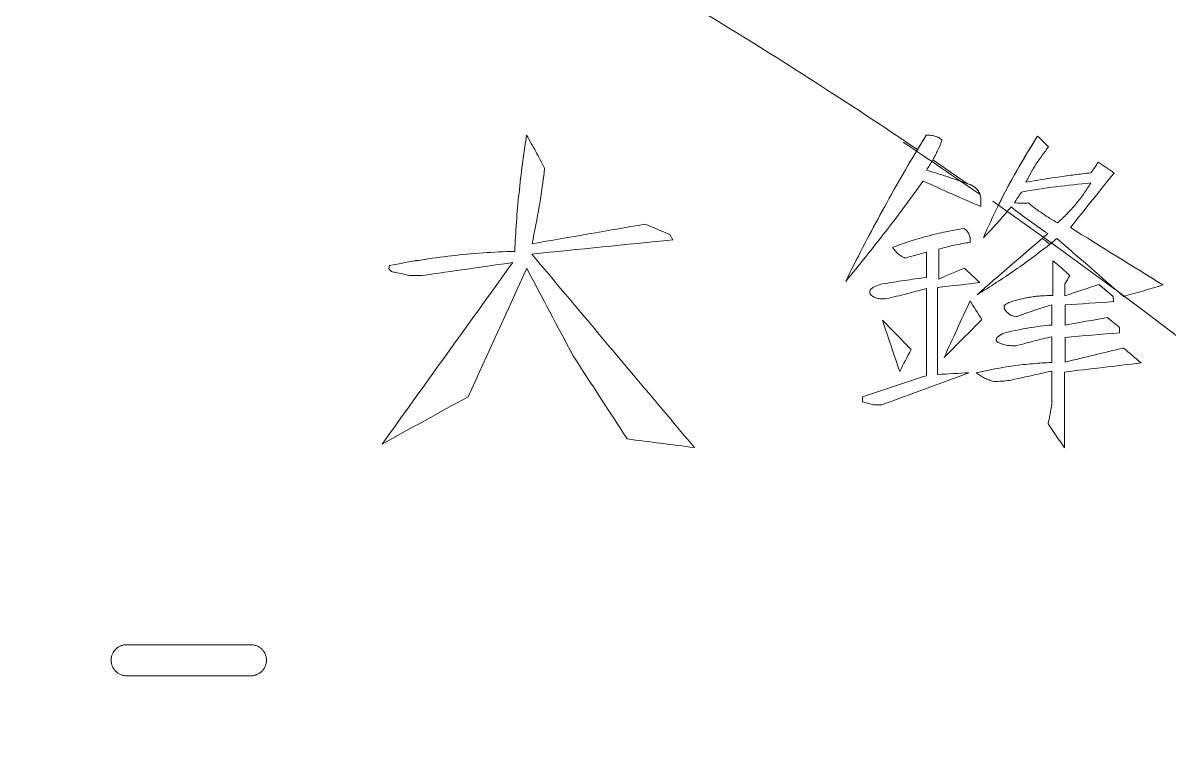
# Model space of a CAD drawing. Header units: millimetres. Extents: x 4664 to 8864, y -38 to 2932.
# Drawn here: x 6372.49 to 6398.19, y 1800.84 to 1817.15 of the extents above; entities that cross this region are included whole.
import ezdxf

# ---------------------------------------------------------------- set-up
doc = ezdxf.new("R2010")
doc.units = ezdxf.units.MM

msp = doc.modelspace()

# ---------------------------------------------------------------- linework, layer by layer
at = {"lineweight": 5}
for p, q in [((6386.999, 1812.406), (6386.442, 1812.636)), ((6387.063, 1812.286), (6386.999, 1812.406)), ((6392.747, 1812.009), (6392.747, 1811.438)), ((6393.025, 1811.407), (6393.025, 1812.078)), ((6380.711, 1811.708), (6380.694, 1811.638)), ((6380.694, 1811.638), (6380.753, 1811.575)), ((6395.852, 1811.302), (6395.852, 1811.032)), ((6392.747, 1811.193), (6392.747, 1809.24)), ((6392.999, 1809.266), (6392.999, 1811.219)), ((6396.933, 1811.019), (6396.942, 1810.901)), ((6395.557, 1810.376), (6395.557, 1810.83)), ((6395.86, 1810.826), (6395.86, 1810.373)), ((6397.078, 1810.321), (6397.078, 1810.202)), ((6395.557, 1809.535), (6395.557, 1810.112)), ((6395.856, 1810.098), (6395.857, 1809.545)), ((6395.557, 1808.594), (6395.557, 1809.343)), ((6395.842, 1809.322), (6395.843, 1807.625)), ((6391.317, 1808.767), (6391.317, 1808.655)), ((6391.317, 1808.654), (6391.563, 1808.586)), ((6377.605, 1803.207), (6374.819, 1803.207)), ((6374.819, 1802.51), (6377.605, 1802.51))]:
    msp.add_line(p, q, dxfattribs=at)
for radius, start, end in [(152.045, 36.15958, 86.73036), (150.173, 37.11429, 84.05174), (144.895, 2.73527, 80.78997), (143.338, 2.73527, 80.78997), (120.442, 55.97736, 59.34277), (120.401, 55.15536, 56.14986), (120.442, 55.33158, 55.78131), (120.442, 3.29067, 55.00395), (120.401, 54.24135, 54.34454)]:
    msp.add_arc((6325.159, 1714.486), radius, start, end, dxfattribs=at)
for points, knots in [([(6383.785, 1814.632), (6383.751, 1814.417), (6383.72, 1814.202), (6383.663, 1813.77), (6383.637, 1813.553), (6383.593, 1813.119), (6383.573, 1812.902), (6383.541, 1812.465), (6383.528, 1812.247), (6383.518, 1812.028)], [0, 0, 0, 0, 0.25, 0.25, 0.5, 0.5, 0.75, 0.75, 1, 1, 1, 1]), ([(6383.785, 1814.632), (6383.717, 1814.202), (6383.66, 1813.77), (6383.593, 1813.119), (6383.573, 1812.902), (6383.541, 1812.465), (6383.528, 1812.247), (6383.518, 1812.028)], [0, 0, 0, 0, 0.5, 0.5, 0.75, 0.75, 1, 1, 1, 1]), ([(6384.19, 1813.891), (6384.126, 1814.016), (6384.06, 1814.14), (6383.925, 1814.387), (6383.856, 1814.51), (6383.785, 1814.632)], [0, 0, 0, 0, 0.5, 0.5, 1, 1, 1, 1]), ([(6392.746, 1814.635), (6392.778, 1814.637), (6392.81, 1814.636), (6392.857, 1814.631), (6392.873, 1814.628), (6392.904, 1814.622), (6392.919, 1814.618), (6392.949, 1814.609), (6392.964, 1814.603), (6392.987, 1814.594), (6392.994, 1814.591), (6393.005, 1814.586), (6393.009, 1814.584), (6393.016, 1814.581), (6393.034, 1814.572), (6393.065, 1814.553), (6393.092, 1814.535), (6393.104, 1814.525)], [0, 0, 0, 0, 0.25, 0.25, 0.375, 0.375, 0.5, 0.5, 0.625, 0.625, 0.6875, 0.6875, 0.71875, 0.71875, 0.75, 0.875, 1, 1, 1, 1]), ([(6394.344, 1813.025), (6394.479, 1813.3), (6394.622, 1813.57), (6394.922, 1814.098), (6395.079, 1814.356), (6395.242, 1814.608)], [0, 0, 0, 0, 0.5, 0.5, 1, 1, 1, 1]), ([(6394.363, 1813.063), (6394.496, 1813.331), (6394.636, 1813.594), (6394.929, 1814.11), (6395.082, 1814.362), (6395.242, 1814.608)], [0, 0, 0, 0, 0.5, 0.5, 1, 1, 1, 1]), ([(6395.242, 1814.608), (6395.285, 1814.571), (6395.328, 1814.532), (6395.41, 1814.453), (6395.449, 1814.412), (6395.487, 1814.369)], [0, 0, 0, 0, 0.5, 0.5, 1, 1, 1, 1]), ([(6390.939, 1811.355), (6391.187, 1811.86), (6391.445, 1812.359), (6391.982, 1813.345), (6392.26, 1813.831), (6392.549, 1814.311)], [0, 0, 0, 0, 0.5, 0.5, 1, 1, 1, 1]), ([(6393.104, 1814.525), (6393.074, 1814.448), (6393.041, 1814.373), (6392.97, 1814.224), (6392.931, 1814.151), (6392.891, 1814.08)], [0, 0, 0, 0, 0.5, 0.5, 1, 1, 1, 1]), ([(6395.487, 1814.369), (6395.389, 1814.248), (6395.297, 1814.122), (6395.17, 1813.924), (6395.129, 1813.857), (6395.052, 1813.719), (6395.015, 1813.65), (6394.98, 1813.579)], [0, 0, 0, 0, 0.5, 0.5, 0.75, 0.75, 1, 1, 1, 1]), ([(6383.907, 1812.199), (6383.967, 1812.478), (6384.021, 1812.759), (6384.116, 1813.323), (6384.156, 1813.607), (6384.19, 1813.891)], [0, 0, 0, 0, 0.5, 0.5, 1, 1, 1, 1]), ([(6392.747, 1813.849), (6392.902, 1813.803), (6393.056, 1813.754), (6393.364, 1813.653), (6393.518, 1813.6), (6393.67, 1813.545)], [0, 0, 0, 0, 0.5, 0.5, 1, 1, 1, 1]), ([(6396.432, 1813.79), (6396.463, 1813.827), (6396.492, 1813.865), (6396.548, 1813.944), (6396.574, 1813.985), (6396.598, 1814.027)], [0, 0, 0, 0, 0.5, 0.5, 1, 1, 1, 1]), ([(6396.598, 1814.027), (6396.66, 1813.991), (6396.721, 1813.952), (6396.84, 1813.871), (6396.898, 1813.828), (6396.954, 1813.783)], [0, 0, 0, 0, 0.5, 0.5, 1, 1, 1, 1]), ([(6392.678, 1813.604), (6392.401, 1813.22), (6392.118, 1812.84), (6391.539, 1812.091), (6391.242, 1811.72), (6390.939, 1811.355)], [0, 0, 0, 0, 0.5, 0.5, 1, 1, 1, 1]), ([(6396.432, 1813.562), (6396.172, 1813.539), (6395.913, 1813.51), (6395.396, 1813.443), (6395.138, 1813.403), (6394.881, 1813.358)], [0, 0, 0, 0, 0.5, 0.5, 1, 1, 1, 1]), ([(6394.98, 1813.579), (6395.221, 1813.621), (6395.463, 1813.659), (6395.826, 1813.712), (6395.947, 1813.729), (6396.189, 1813.76), (6396.311, 1813.775), (6396.432, 1813.79)], [0, 0, 0, 0, 0.5, 0.5, 0.75, 0.75, 1, 1, 1, 1]), ([(6395.688, 1812.668), (6395.762, 1812.733), (6395.869, 1812.834), (6395.969, 1812.94), (6396.034, 1813.013), (6396.066, 1813.049), (6396.159, 1813.162), (6396.219, 1813.239), (6396.33, 1813.397), (6396.383, 1813.478), (6396.432, 1813.562)], [0, 0, 0, 0, 0.25, 0.375, 0.375, 0.5, 0.5, 0.75, 0.75, 1, 1, 1, 1]), ([(6396.954, 1813.783), (6396.792, 1813.582), (6396.63, 1813.379), (6396.304, 1812.972), (6396.14, 1812.767), (6395.975, 1812.562)], [0, 0, 0, 0, 0.5, 0.5, 1, 1, 1, 1]), ([(6393.726, 1813.525), (6393.745, 1813.518), (6393.764, 1813.509), (6393.791, 1813.495), (6393.799, 1813.489), (6393.812, 1813.481), (6393.816, 1813.478), (6393.824, 1813.472), (6393.829, 1813.469), (6393.849, 1813.453), (6393.864, 1813.439), (6393.891, 1813.409), (6393.903, 1813.393), (6393.914, 1813.376)], [0, 0, 0, 0, 0.25, 0.25, 0.375, 0.375, 0.4375, 0.4375, 0.5, 0.5, 0.75, 0.75, 1, 1, 1, 1]), ([(6393.726, 1813.525), (6393.752, 1813.515), (6393.78, 1813.502), (6393.806, 1813.485), (6393.812, 1813.481), (6393.815, 1813.479), (6393.823, 1813.473), (6393.829, 1813.469), (6393.845, 1813.456), (6393.855, 1813.447), (6393.875, 1813.428), (6393.884, 1813.417), (6393.897, 1813.401), (6393.901, 1813.396), (6393.909, 1813.384), (6393.912, 1813.379), (6393.923, 1813.361), (6393.93, 1813.35), (6393.941, 1813.325), (6393.946, 1813.313), (6393.951, 1813.3)], [0, 0, 0, 0, 0.25, 0.28125, 0.28125, 0.3125, 0.3125, 0.375, 0.375, 0.5, 0.5, 0.625, 0.625, 0.6875, 0.6875, 0.75, 0.75, 0.875, 0.875, 1, 1, 1, 1]), ([(6393.914, 1813.376), (6393.921, 1813.365), (6393.927, 1813.354), (6393.938, 1813.332), (6393.943, 1813.32), (6393.952, 1813.297), (6393.955, 1813.285), (6393.961, 1813.261), (6393.964, 1813.249), (6393.965, 1813.236)], [0, 0, 0, 0, 0.25, 0.25, 0.5, 0.5, 0.75, 0.75, 1, 1, 1, 1]), ([(6393.951, 1813.3), (6393.954, 1813.289), (6393.957, 1813.279), (6393.962, 1813.258), (6393.964, 1813.247), (6393.965, 1813.236)], [0, 0, 0, 0, 0.5, 0.5, 1, 1, 1, 1]), ([(6394.881, 1813.358), (6394.852, 1813.319), (6394.824, 1813.279), (6394.771, 1813.199), (6394.745, 1813.158), (6394.72, 1813.116)], [0, 0, 0, 0, 0.5, 0.5, 1, 1, 1, 1]), ([(6395.47, 1812.426), (6395.329, 1812.52), (6395.189, 1812.617), (6394.914, 1812.817), (6394.779, 1812.92), (6394.645, 1813.026)], [0, 0, 0, 0, 0.5, 0.5, 1, 1, 1, 1]), ([(6394.72, 1813.116), (6394.773, 1813.111), (6394.826, 1813.108), (6394.931, 1813.107), (6394.984, 1813.109), (6395.036, 1813.113)], [0, 0, 0, 0, 0.5, 0.5, 1, 1, 1, 1]), ([(6395.036, 1813.113), (6395.138, 1813.029), (6395.243, 1812.949), (6395.406, 1812.838), (6395.461, 1812.802), (6395.574, 1812.733), (6395.631, 1812.7), (6395.688, 1812.668)], [0, 0, 0, 0, 0.5, 0.5, 0.75, 0.75, 1, 1, 1, 1]), ([(6395.036, 1813.113), (6395.087, 1813.071), (6395.139, 1813.03), (6395.244, 1812.95), (6395.297, 1812.912), (6395.461, 1812.801), (6395.573, 1812.732), (6395.688, 1812.668)], [0, 0, 0, 0, 0.25, 0.25, 0.5, 0.5, 1, 1, 1, 1]), ([(6394.561, 1812.923), (6394.476, 1812.821), (6394.389, 1812.721), (6394.21, 1812.524), (6394.119, 1812.428), (6394.025, 1812.334)], [0, 0, 0, 0, 0.5, 0.5, 1, 1, 1, 1]), ([(6393.594, 1812.539), (6393.457, 1812.519), (6393.32, 1812.494), (6393.048, 1812.439), (6392.913, 1812.407), (6392.645, 1812.336), (6392.512, 1812.297), (6392.249, 1812.212), (6392.119, 1812.166), (6391.991, 1812.116)], [0, 0, 0, 0, 0.25, 0.25, 0.5, 0.5, 0.75, 0.75, 1, 1, 1, 1]), ([(6393.726, 1812.228), (6393.729, 1812.242), (6393.731, 1812.257), (6393.732, 1812.286), (6393.731, 1812.3), (6393.729, 1812.318), (6393.729, 1812.322), (6393.728, 1812.329), (6393.727, 1812.333), (6393.725, 1812.344), (6393.723, 1812.351), (6393.718, 1812.372), (6393.713, 1812.386), (6393.704, 1812.407), (6393.701, 1812.414), (6393.696, 1812.424), (6393.694, 1812.427), (6393.691, 1812.434), (6393.689, 1812.437), (6393.679, 1812.453), (6393.67, 1812.465), (6393.651, 1812.489), (6393.641, 1812.5), (6393.619, 1812.521), (6393.607, 1812.53), (6393.594, 1812.539)], [0, 0, 0, 0, 0.125, 0.125, 0.25, 0.25, 0.28125, 0.28125, 0.3125, 0.3125, 0.375, 0.375, 0.5, 0.5, 0.5625, 0.5625, 0.59375, 0.59375, 0.625, 0.625, 0.75, 0.75, 0.875, 0.875, 1, 1, 1, 1]), ([(6383.518, 1812.028), (6383.281, 1812.022), (6383.045, 1812.01), (6382.574, 1811.977), (6382.339, 1811.955), (6381.636, 1811.875), (6381.172, 1811.801), (6380.711, 1811.708)], [0, 0, 0, 0, 0.25, 0.25, 0.5, 0.5, 1, 1, 1, 1]), ([(6383.518, 1812.028), (6383.045, 1812.015), (6382.574, 1811.982), (6381.871, 1811.901), (6381.638, 1811.87), (6381.173, 1811.796), (6380.942, 1811.755), (6380.711, 1811.708)], [0, 0, 0, 0, 0.5, 0.5, 0.75, 0.75, 1, 1, 1, 1]), ([(6391.991, 1812.116), (6392.007, 1812.09), (6392.025, 1812.065), (6392.056, 1812.029), (6392.066, 1812.018), (6392.089, 1811.996), (6392.1, 1811.985), (6392.136, 1811.955), (6392.161, 1811.936), (6392.215, 1811.904), (6392.243, 1811.89), (6392.272, 1811.878)], [0, 0, 0, 0, 0.25, 0.25, 0.375, 0.375, 0.5, 0.5, 0.75, 0.75, 1, 1, 1, 1]), ([(6393.025, 1812.078), (6393.139, 1812.112), (6393.255, 1812.141), (6393.43, 1812.179), (6393.489, 1812.19), (6393.607, 1812.211), (6393.667, 1812.22), (6393.726, 1812.228)], [0, 0, 0, 0, 0.5, 0.5, 0.75, 0.75, 1, 1, 1, 1]), ([(6395.552, 1812.217), (6395.287, 1812.007), (6395.015, 1811.805), (6394.459, 1811.417), (6394.174, 1811.232), (6393.883, 1811.055)], [0, 0, 0, 0, 0.5, 0.5, 1, 1, 1, 1]), ([(6383.474, 1811.777), (6382.987, 1811.1), (6382.499, 1810.423), (6381.524, 1809.066), (6381.036, 1808.386), (6380.547, 1807.706)], [0, 0, 0, 0, 0.5, 0.5, 1, 1, 1, 1]), ([(6395.58, 1811.818), (6395.646, 1811.766), (6395.711, 1811.712), (6395.838, 1811.602), (6395.9, 1811.545), (6395.96, 1811.486)], [0, 0, 0, 0, 0.5, 0.5, 1, 1, 1, 1]), ([(6380.753, 1811.575), (6380.787, 1811.568), (6380.821, 1811.561), (6380.905, 1811.542), (6380.956, 1811.531), (6381.058, 1811.509), (6381.109, 1811.498), (6381.159, 1811.487)], [0, 0, 0, 0, 0.25, 0.25, 0.625, 0.625, 1, 1, 1, 1]), ([(6381.159, 1811.487), (6381.183, 1811.487), (6381.206, 1811.487), (6381.265, 1811.487), (6381.301, 1811.487), (6381.371, 1811.486), (6381.407, 1811.486), (6381.442, 1811.486)], [0, 0, 0, 0, 0.25, 0.25, 0.625, 0.625, 1, 1, 1, 1]), ([(6391.762, 1811.296), (6391.719, 1811.287), (6391.677, 1811.274), (6391.597, 1811.241), (6391.559, 1811.221), (6391.522, 1811.197)], [0, 0, 0, 0, 0.5, 0.5, 1, 1, 1, 1]), ([(6392.747, 1811.438), (6392.582, 1811.42), (6392.417, 1811.399), (6392.089, 1811.351), (6391.925, 1811.325), (6391.762, 1811.296)], [0, 0, 0, 0, 0.5, 0.5, 1, 1, 1, 1]), ([(6392.747, 1811.438), (6392.582, 1811.42), (6392.417, 1811.399), (6392.171, 1811.363), (6392.089, 1811.351), (6391.925, 1811.324), (6391.844, 1811.311), (6391.762, 1811.296)], [0, 0, 0, 0, 0.5, 0.5, 0.75, 0.75, 1, 1, 1, 1]), ([(6396.617, 1811.285), (6396.656, 1811.252), (6396.696, 1811.218), (6396.775, 1811.152), (6396.814, 1811.119), (6396.88, 1811.063), (6396.906, 1811.041), (6396.933, 1811.019)], [0, 0, 0, 0, 0.375, 0.375, 0.75, 0.75, 1, 1, 1, 1]), ([(6391.522, 1811.197), (6391.515, 1811.193), (6391.509, 1811.188), (6391.501, 1811.18), (6391.499, 1811.177), (6391.494, 1811.171), (6391.492, 1811.168), (6391.486, 1811.158), (6391.483, 1811.15), (6391.48, 1811.141), (6391.48, 1811.139), (6391.479, 1811.135), (6391.478, 1811.133), (6391.477, 1811.128), (6391.477, 1811.124), (6391.477, 1811.116), (6391.477, 1811.112), (6391.478, 1811.104), (6391.478, 1811.1), (6391.48, 1811.092), (6391.481, 1811.088), (6391.483, 1811.083), (6391.484, 1811.081), (6391.485, 1811.077), (6391.486, 1811.075), (6391.489, 1811.07), (6391.491, 1811.066), (6391.496, 1811.06), (6391.498, 1811.056), (6391.504, 1811.05), (6391.506, 1811.047), (6391.513, 1811.042), (6391.516, 1811.039), (6391.519, 1811.037)], [0, 0, 0, 0, 0.125, 0.125, 0.1875, 0.1875, 0.25, 0.25, 0.375, 0.375, 0.40625, 0.40625, 0.4375, 0.4375, 0.5, 0.5, 0.5625, 0.5625, 0.625, 0.625, 0.6875, 0.6875, 0.71875, 0.71875, 0.75, 0.75, 0.8125, 0.8125, 0.875, 0.875, 0.9375, 0.9375, 1, 1, 1, 1]), ([(6391.519, 1811.037), (6391.531, 1811.028), (6391.544, 1811.02), (6391.57, 1811.006), (6391.583, 1810.999), (6391.61, 1810.988), (6391.624, 1810.983), (6391.652, 1810.974), (6391.666, 1810.97), (6391.695, 1810.965), (6391.709, 1810.963), (6391.727, 1810.961), (6391.731, 1810.961), (6391.738, 1810.96), (6391.749, 1810.96), (6391.76, 1810.96), (6391.796, 1810.96), (6391.825, 1810.963), (6391.853, 1810.969)], [0, 0, 0, 0, 0.125, 0.125, 0.25, 0.25, 0.375, 0.375, 0.5, 0.5, 0.625, 0.625, 0.65625, 0.65625, 0.6875, 0.75, 0.75, 1, 1, 1, 1]), ([(6391.853, 1810.969), (6392.003, 1811.002), (6392.153, 1811.037), (6392.377, 1811.093), (6392.451, 1811.113), (6392.599, 1811.152), (6392.673, 1811.173), (6392.747, 1811.193)], [0, 0, 0, 0, 0.5, 0.5, 0.75, 0.75, 1, 1, 1, 1]), ([(6394.625, 1810.892), (6394.701, 1810.917), (6394.778, 1810.939), (6394.896, 1810.967), (6394.935, 1810.976), (6395.014, 1810.991), (6395.054, 1810.998), (6395.114, 1811.007), (6395.134, 1811.01), (6395.174, 1811.015), (6395.235, 1811.022), (6395.376, 1811.034), (6395.498, 1811.037), (6395.58, 1811.036)], [0, 0, 0, 0, 0.25, 0.25, 0.375, 0.375, 0.5, 0.5, 0.5625, 0.5625, 0.625, 0.75, 1, 1, 1, 1]), ([(6394.625, 1810.892), (6394.701, 1810.917), (6394.778, 1810.939), (6394.895, 1810.967), (6394.954, 1810.98), (6395.014, 1810.991), (6395.053, 1810.998), (6395.073, 1811.001), (6395.133, 1811.01), (6395.174, 1811.015), (6395.254, 1811.024), (6395.295, 1811.027), (6395.417, 1811.035), (6395.498, 1811.037), (6395.58, 1811.036)], [0, 0, 0, 0, 0.25, 0.25, 0.375, 0.4375, 0.4375, 0.5, 0.5, 0.625, 0.625, 0.75, 0.75, 1, 1, 1, 1]), ([(6394.504, 1810.721), (6394.501, 1810.726), (6394.498, 1810.731), (6394.495, 1810.738), (6394.494, 1810.741), (6394.492, 1810.746), (6394.491, 1810.749), (6394.489, 1810.757), (6394.488, 1810.762), (6394.488, 1810.77), (6394.488, 1810.773), (6394.488, 1810.778), (6394.489, 1810.781), (6394.49, 1810.789), (6394.492, 1810.794), (6394.495, 1810.804), (6394.498, 1810.809), (6394.502, 1810.816), (6394.503, 1810.818), (6394.507, 1810.822), (6394.508, 1810.824), (6394.514, 1810.83), (6394.518, 1810.834), (6394.522, 1810.837)], [0, 0, 0, 0, 0.125, 0.125, 0.1875, 0.1875, 0.25, 0.25, 0.375, 0.375, 0.4375, 0.4375, 0.5, 0.5, 0.625, 0.625, 0.75, 0.75, 0.8125, 0.8125, 0.875, 0.875, 1, 1, 1, 1]), ([(6394.65, 1810.587), (6394.636, 1810.596), (6394.622, 1810.605), (6394.596, 1810.625), (6394.583, 1810.636), (6394.558, 1810.659), (6394.547, 1810.67), (6394.525, 1810.695), (6394.514, 1810.708), (6394.504, 1810.721)], [0, 0, 0, 0, 0.25, 0.25, 0.5, 0.5, 0.75, 0.75, 1, 1, 1, 1]), ([(6395.557, 1810.83), (6395.427, 1810.791), (6395.297, 1810.749), (6395.104, 1810.684), (6395.04, 1810.661), (6394.912, 1810.616), (6394.849, 1810.592), (6394.785, 1810.568)], [0, 0, 0, 0, 0.5, 0.5, 0.75, 0.75, 1, 1, 1, 1]), ([(6394.785, 1810.568), (6394.763, 1810.569), (6394.74, 1810.57), (6394.695, 1810.576), (6394.672, 1810.581), (6394.65, 1810.587)], [0, 0, 0, 0, 0.5, 0.5, 1, 1, 1, 1]), ([(6394.332, 1810.091), (6394.346, 1810.106), (6394.36, 1810.119), (6394.384, 1810.138), (6394.392, 1810.144), (6394.405, 1810.152), (6394.409, 1810.155), (6394.418, 1810.16), (6394.422, 1810.162), (6394.436, 1810.17), (6394.454, 1810.179), (6394.472, 1810.187), (6394.501, 1810.197), (6394.52, 1810.203), (6394.54, 1810.207)], [0, 0, 0, 0, 0.25, 0.25, 0.375, 0.375, 0.4375, 0.4375, 0.5, 0.5, 0.625, 0.75, 0.75, 1, 1, 1, 1]), ([(6394.332, 1810.091), (6394.346, 1810.106), (6394.375, 1810.133), (6394.409, 1810.155), (6394.431, 1810.167), (6394.435, 1810.169), (6394.444, 1810.174), (6394.449, 1810.176), (6394.463, 1810.183), (6394.472, 1810.187), (6394.501, 1810.197), (6394.52, 1810.203), (6394.54, 1810.207)], [0, 0, 0, 0, 0.25, 0.5, 0.5, 0.5625, 0.5625, 0.625, 0.625, 0.75, 0.75, 1, 1, 1, 1]), ([(6394.54, 1810.207), (6394.624, 1810.228), (6394.707, 1810.247), (6394.875, 1810.281), (6394.96, 1810.297), (6395.214, 1810.339), (6395.385, 1810.361), (6395.557, 1810.376)], [0, 0, 0, 0, 0.25, 0.25, 0.5, 0.5, 1, 1, 1, 1]), ([(6394.54, 1810.207), (6394.707, 1810.248), (6394.875, 1810.283), (6395.129, 1810.325), (6395.214, 1810.337), (6395.385, 1810.359), (6395.471, 1810.368), (6395.557, 1810.376)], [0, 0, 0, 0, 0.5, 0.5, 0.75, 0.75, 1, 1, 1, 1]), ([(6394.355, 1809.985), (6394.35, 1809.987), (6394.345, 1809.99), (6394.34, 1809.994), (6394.339, 1809.995), (6394.337, 1809.997), (6394.336, 1809.998), (6394.333, 1810.001), (6394.331, 1810.003), (6394.327, 1810.007), (6394.326, 1810.009), (6394.324, 1810.013), (6394.323, 1810.014), (6394.322, 1810.016), (6394.321, 1810.017), (6394.318, 1810.023), (6394.316, 1810.028), (6394.315, 1810.036), (6394.314, 1810.039), (6394.314, 1810.044), (6394.314, 1810.049), (6394.314, 1810.054), (6394.315, 1810.058), (6394.315, 1810.06), (6394.316, 1810.062), (6394.316, 1810.063), (6394.318, 1810.07), (6394.32, 1810.074), (6394.325, 1810.083), (6394.328, 1810.087), (6394.332, 1810.091)], [0, 0, 0, 0, 0.125, 0.125, 0.15625, 0.15625, 0.1875, 0.1875, 0.25, 0.25, 0.3125, 0.3125, 0.34375, 0.34375, 0.375, 0.375, 0.5, 0.5, 0.5625, 0.5625, 0.625, 0.6875, 0.6875, 0.71875, 0.71875, 0.75, 0.75, 0.875, 0.875, 1, 1, 1, 1]), ([(6394.785, 1809.915), (6394.749, 1809.91), (6394.713, 1809.909), (6394.64, 1809.911), (6394.603, 1809.914), (6394.548, 1809.923), (6394.53, 1809.926), (6394.494, 1809.935), (6394.476, 1809.94), (6394.423, 1809.956), (6394.389, 1809.969), (6394.355, 1809.985)], [0, 0, 0, 0, 0.25, 0.25, 0.5, 0.5, 0.625, 0.625, 0.75, 0.75, 1, 1, 1, 1]), ([(6395.557, 1810.112), (6395.427, 1810.083), (6395.298, 1810.052), (6395.041, 1809.986), (6394.913, 1809.951), (6394.785, 1809.915)], [0, 0, 0, 0, 0.5, 0.5, 1, 1, 1, 1]), ([(6393.863, 1809.304), (6394.14, 1809.37), (6394.419, 1809.422), (6394.844, 1809.48), (6394.986, 1809.496), (6395.271, 1809.521), (6395.414, 1809.53), (6395.557, 1809.535)], [0, 0, 0, 0, 0.5, 0.5, 0.75, 0.75, 1, 1, 1, 1]), ([(6394.261, 1809.111), (6394.225, 1809.12), (6394.19, 1809.131), (6394.12, 1809.156), (6394.086, 1809.171), (6394.035, 1809.195), (6394.019, 1809.203), (6393.986, 1809.221), (6393.97, 1809.231), (6393.923, 1809.26), (6393.893, 1809.281), (6393.863, 1809.304)], [0, 0, 0, 0, 0.25, 0.25, 0.5, 0.5, 0.625, 0.625, 0.75, 0.75, 1, 1, 1, 1]), ([(6394.615, 1809.135), (6394.556, 1809.126), (6394.498, 1809.12), (6394.38, 1809.112), (6394.32, 1809.11), (6394.261, 1809.111)], [0, 0, 0, 0, 0.5, 0.5, 1, 1, 1, 1]), ([(6391.563, 1808.586), (6391.578, 1808.586), (6391.594, 1808.586), (6391.632, 1808.585), (6391.655, 1808.585), (6391.701, 1808.585), (6391.724, 1808.584), (6391.748, 1808.584)], [0, 0, 0, 0, 0.25, 0.25, 0.625, 0.625, 1, 1, 1, 1]), ([(6395.476, 1808.158), (6395.483, 1808.194), (6395.49, 1808.231), (6395.507, 1808.321), (6395.517, 1808.376), (6395.537, 1808.485), (6395.547, 1808.539), (6395.557, 1808.594)], [0, 0, 0, 0, 0.25, 0.25, 0.625, 0.625, 1, 1, 1, 1]), ([(6374.819, 1803.207), (6374.808, 1803.207), (6374.796, 1803.206), (6374.773, 1803.204), (6374.751, 1803.201), (6374.729, 1803.195), (6374.712, 1803.19), (6374.707, 1803.188), (6374.696, 1803.184), (6374.691, 1803.182), (6374.665, 1803.171), (6374.645, 1803.161), (6374.621, 1803.145), (6374.617, 1803.142), (6374.608, 1803.135), (6374.603, 1803.132), (6374.59, 1803.121), (6374.582, 1803.113), (6374.558, 1803.09), (6374.544, 1803.073), (6374.528, 1803.05), (6374.525, 1803.045), (6374.519, 1803.035), (6374.516, 1803.03), (6374.508, 1803.016), (6374.504, 1803.006), (6374.49, 1802.975), (6374.484, 1802.954), (6374.478, 1802.926), (6374.477, 1802.921), (6374.475, 1802.91), (6374.474, 1802.904), (6374.472, 1802.887), (6374.471, 1802.865), (6374.471, 1802.843), (6374.473, 1802.826), (6374.473, 1802.82), (6374.475, 1802.809), (6374.475, 1802.803), (6374.48, 1802.775), (6374.487, 1802.753), (6374.499, 1802.721), (6374.504, 1802.711), (6374.512, 1802.696), (6374.514, 1802.69), (6374.52, 1802.68), (6374.523, 1802.675), (6374.532, 1802.661), (6374.546, 1802.642), (6374.561, 1802.625), (6374.573, 1802.612), (6374.577, 1802.608), (6374.586, 1802.6), (6374.59, 1802.596), (6374.604, 1802.585), (6374.622, 1802.571), (6374.642, 1802.559), (6374.662, 1802.548), (6374.673, 1802.542), (6374.694, 1802.533), (6374.716, 1802.525), (6374.75, 1802.517), (6374.773, 1802.513), (6374.79, 1802.511), (6374.796, 1802.511), (6374.808, 1802.51), (6374.814, 1802.51), (6374.819, 1802.51)], [0, 0, 0, 0, 0.03125, 0.03125, 0.0625, 0.09375, 0.09375, 0.109375, 0.109375, 0.125, 0.125, 0.1875, 0.1875, 0.203125, 0.203125, 0.21875, 0.21875, 0.25, 0.25, 0.3125, 0.3125, 0.328125, 0.328125, 0.34375, 0.34375, 0.375, 0.375, 0.4375, 0.4375, 0.453125, 0.453125, 0.46875, 0.46875, 0.5, 0.53125, 0.53125, 0.546875, 0.546875, 0.5625, 0.5625, 0.625, 0.625, 0.65625, 0.65625, 0.671875, 0.671875, 0.6875, 0.6875, 0.71875, 0.75, 0.75, 0.765625, 0.765625, 0.78125, 0.78125, 0.8125, 0.84375, 0.84375, 0.875, 0.875, 0.90625, 0.9375, 0.96875, 0.96875, 0.984375, 0.984375, 1, 1, 1, 1]), ([(6377.605, 1802.51), (6377.617, 1802.51), (6377.628, 1802.511), (6377.651, 1802.513), (6377.674, 1802.517), (6377.696, 1802.522), (6377.712, 1802.527), (6377.718, 1802.529), (6377.728, 1802.533), (6377.734, 1802.535), (6377.76, 1802.546), (6377.78, 1802.556), (6377.803, 1802.572), (6377.808, 1802.575), (6377.817, 1802.582), (6377.821, 1802.585), (6377.834, 1802.596), (6377.843, 1802.603), (6377.866, 1802.627), (6377.881, 1802.644), (6377.896, 1802.667), (6377.899, 1802.672), (6377.905, 1802.681), (6377.908, 1802.686), (6377.916, 1802.701), (6377.921, 1802.711), (6377.934, 1802.742), (6377.941, 1802.763), (6377.947, 1802.79), (6377.948, 1802.796), (6377.95, 1802.807), (6377.951, 1802.813), (6377.952, 1802.829), (6377.954, 1802.852), (6377.953, 1802.874), (6377.952, 1802.891), (6377.952, 1802.897), (6377.95, 1802.908), (6377.949, 1802.914), (6377.944, 1802.942), (6377.938, 1802.964), (6377.926, 1802.995), (6377.921, 1803.006), (6377.913, 1803.021), (6377.91, 1803.026), (6377.905, 1803.037), (6377.902, 1803.042), (6377.892, 1803.056), (6377.879, 1803.075), (6377.864, 1803.092), (6377.852, 1803.105), (6377.847, 1803.109), (6377.839, 1803.117), (6377.835, 1803.121), (6377.821, 1803.132), (6377.803, 1803.146), (6377.773, 1803.164), (6377.752, 1803.175), (6377.73, 1803.184), (6377.719, 1803.188), (6377.697, 1803.195), (6377.675, 1803.2), (6377.652, 1803.204), (6377.634, 1803.206), (6377.629, 1803.206), (6377.617, 1803.207), (6377.611, 1803.207), (6377.605, 1803.207)], [0, 0, 0, 0, 0.03125, 0.03125, 0.0625, 0.09375, 0.09375, 0.109375, 0.109375, 0.125, 0.125, 0.1875, 0.1875, 0.203125, 0.203125, 0.21875, 0.21875, 0.25, 0.25, 0.3125, 0.3125, 0.328125, 0.328125, 0.34375, 0.34375, 0.375, 0.375, 0.4375, 0.4375, 0.453125, 0.453125, 0.46875, 0.46875, 0.5, 0.53125, 0.53125, 0.546875, 0.546875, 0.5625, 0.5625, 0.625, 0.625, 0.65625, 0.65625, 0.671875, 0.671875, 0.6875, 0.6875, 0.71875, 0.75, 0.75, 0.765625, 0.765625, 0.78125, 0.78125, 0.8125, 0.84375, 0.875, 0.875, 0.90625, 0.90625, 0.9375, 0.96875, 0.96875, 0.984375, 0.984375, 1, 1, 1, 1])]:
    msp.add_open_spline(points, degree=3, knots=knots, dxfattribs=at)
for points in [[(6392.528, 1814.275), (6392.6, 1814.396), (6392.673, 1814.516), (6392.746, 1814.635)], [(6392.549, 1814.311), (6392.615, 1814.42), (6392.68, 1814.527), (6392.746, 1814.635)], [(6392.891, 1814.08), (6392.846, 1814.001), (6392.798, 1813.924), (6392.747, 1813.849)], [(6393.965, 1813.033), (6393.534, 1813.219), (6393.105, 1813.409), (6392.678, 1813.604)], [(6393.67, 1813.545), (6393.689, 1813.538), (6393.707, 1813.532), (6393.726, 1813.525)], [(6393.965, 1813.236), (6393.974, 1813.168), (6393.974, 1813.1), (6393.965, 1813.033)], [(6394.025, 1812.334), (6394.131, 1812.58), (6394.244, 1812.823), (6394.363, 1813.063)], [(6394.645, 1813.026), (6394.618, 1812.991), (6394.59, 1812.957), (6394.561, 1812.923)], [(6386.442, 1812.636), (6385.598, 1812.491), (6384.753, 1812.346), (6383.907, 1812.199)], [(6395.975, 1812.562), (6396.667, 1812.132), (6397.359, 1811.703), (6398.051, 1811.275)], [(6383.902, 1811.966), (6384.957, 1812.073), (6386.01, 1812.18), (6387.063, 1812.286)], [(6393.883, 1811.055), (6394.378, 1811.488), (6394.875, 1811.918), (6395.375, 1812.344)], [(6395.342, 1812.316), (6395.385, 1812.353), (6395.428, 1812.389), (6395.47, 1812.426)], [(6395.375, 1812.344), (6395.407, 1812.371), (6395.439, 1812.399), (6395.47, 1812.426)], [(6395.675, 1812.315), (6395.634, 1812.282), (6395.593, 1812.249), (6395.552, 1812.217)], [(6397.037, 1811.13), (6396.583, 1811.525), (6396.129, 1811.92), (6395.675, 1812.315)], [(6392.272, 1811.878), (6392.43, 1811.921), (6392.588, 1811.965), (6392.747, 1812.009)], [(6381.442, 1811.486), (6382.12, 1811.583), (6382.797, 1811.68), (6383.474, 1811.777)], [(6387.549, 1807.628), (6386.331, 1809.074), (6385.116, 1810.52), (6383.902, 1811.966)], [(6395.58, 1811.036), (6395.584, 1811.296), (6395.584, 1811.557), (6395.58, 1811.818)], [(6382.473, 1808.766), (6382.912, 1809.729), (6383.35, 1810.69), (6383.789, 1811.649)], [(6383.789, 1811.649), (6384.134, 1810.995), (6384.48, 1810.341), (6384.826, 1809.687)], [(6393.597, 1811.651), (6393.406, 1811.57), (6393.216, 1811.489), (6393.025, 1811.407)], [(6393.947, 1811.327), (6393.83, 1811.435), (6393.714, 1811.543), (6393.597, 1811.651)], [(6395.96, 1811.486), (6395.931, 1811.421), (6395.894, 1811.36), (6395.852, 1811.302)], [(6392.999, 1811.219), (6393.315, 1811.255), (6393.631, 1811.291), (6393.947, 1811.327)], [(6395.852, 1811.032), (6396.107, 1811.117), (6396.362, 1811.201), (6396.617, 1811.285)], [(6396.617, 1811.285), (6396.722, 1811.196), (6396.827, 1811.108), (6396.933, 1811.019)], [(6398.051, 1811.275), (6397.765, 1811.186), (6397.475, 1811.101), (6397.184, 1811.02)], [(6397.168, 1811.016), (6397.124, 1811.054), (6397.081, 1811.092), (6397.037, 1811.13)], [(6397.184, 1811.02), (6397.179, 1811.019), (6397.173, 1811.018), (6397.168, 1811.016)], [(6393.144, 1809.646), (6393.338, 1810.069), (6393.532, 1810.492), (6393.726, 1810.915)], [(6393.726, 1810.915), (6393.815, 1810.776), (6393.903, 1810.638), (6393.991, 1810.499)], [(6394.522, 1810.837), (6394.553, 1810.86), (6394.588, 1810.879), (6394.625, 1810.892)], [(6396.942, 1810.901), (6396.581, 1810.876), (6396.221, 1810.851), (6395.86, 1810.826)], [(6391.762, 1810.483), (6391.977, 1810.265), (6392.192, 1810.046), (6392.407, 1809.828)], [(6392.149, 1809.334), (6392.02, 1809.717), (6391.891, 1810.1), (6391.762, 1810.483)], [(6393.991, 1810.499), (6393.709, 1810.215), (6393.427, 1809.931), (6393.144, 1809.646)], [(6395.86, 1810.373), (6396.176, 1810.43), (6396.491, 1810.487), (6396.806, 1810.544)], [(6396.806, 1810.544), (6396.897, 1810.47), (6396.987, 1810.395), (6397.078, 1810.321)], [(6397.078, 1810.202), (6396.671, 1810.168), (6396.264, 1810.133), (6395.856, 1810.098)], [(6384.826, 1809.687), (6385.231, 1809.065), (6385.636, 1808.443), (6386.042, 1807.82)], [(6392.407, 1809.828), (6392.321, 1809.663), (6392.235, 1809.499), (6392.149, 1809.334)], [(6395.857, 1809.545), (6396.294, 1809.651), (6396.731, 1809.756), (6397.168, 1809.86)], [(6397.168, 1809.86), (6397.3, 1809.749), (6397.431, 1809.637), (6397.563, 1809.525)], [(6397.563, 1809.525), (6396.989, 1809.458), (6396.416, 1809.39), (6395.842, 1809.322)], [(6392.747, 1809.24), (6392.271, 1809.083), (6391.794, 1808.925), (6391.317, 1808.767)], [(6391.748, 1808.584), (6392.399, 1808.825), (6393.05, 1809.065), (6393.701, 1809.305)], [(6393.701, 1809.305), (6393.467, 1809.292), (6393.233, 1809.279), (6392.999, 1809.266)], [(6395.557, 1809.343), (6395.243, 1809.274), (6394.929, 1809.204), (6394.615, 1809.135)], [(6380.547, 1807.706), (6381.189, 1808.06), (6381.831, 1808.414), (6382.473, 1808.766)], [(6395.843, 1807.625), (6395.72, 1807.803), (6395.598, 1807.98), (6395.476, 1808.158)], [(6386.042, 1807.82), (6386.544, 1807.756), (6387.046, 1807.692), (6387.549, 1807.628)]]:
    msp.add_open_spline(points, degree=3, dxfattribs=at)

doc.saveas('drawing.dxf')
